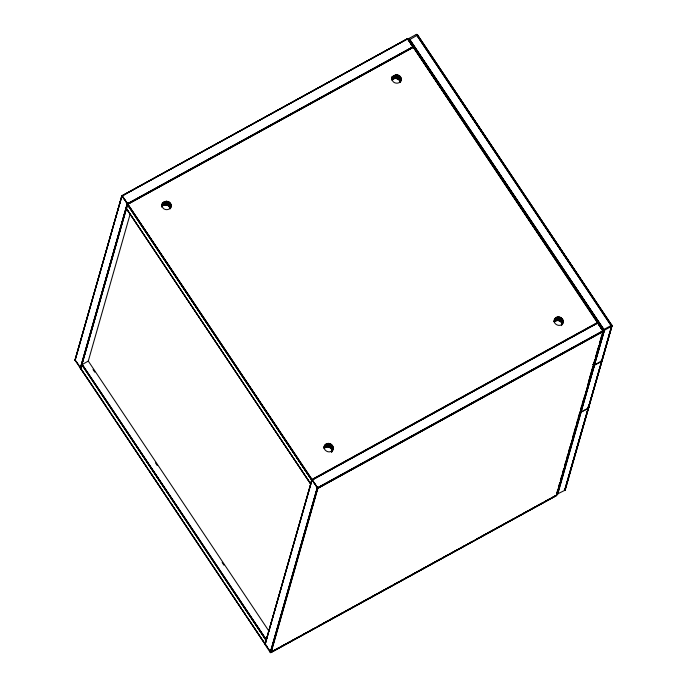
<?xml version="1.0" encoding="UTF-8"?>
<svg xmlns="http://www.w3.org/2000/svg" width="687" height="687" viewBox="0 0 687 687"><rect width="100%" height="100%" fill="white"/><g stroke="black" fill="none" stroke-linecap="round" stroke-linejoin="round"><path stroke-width="1.03" d="M161.943 205.671L162.424 203.807L161.737 206.744L163.205 205.387L165.928 204.855L166.932 201.325L165.928 204.855L168.547 205.92L170.058 208.178L171.063 204.657C169.912 199.41 160.749 200.879 162.261 206.401C163.403 211.648 172.566 210.179 171.063 204.657M391.77 80.285L393.239 78.928L395.961 78.387L396.966 74.866L395.961 78.387L399.095 79.932L400.22 82.371L401.225 78.85C400.873 73.492 391.616 73.672 392.165 79.28C392.517 84.638 401.775 84.458 401.225 78.85M165.953 203.567L163.205 205.387L163.583 204.786L162.441 203.06L163.841 205.104L163.85 204.657L162.716 202.914M391.916 76.91L393.239 78.928L393.625 78.327L392.475 76.592L393.874 78.644L392.749 76.455M121.788 195.718L127.791 204.348L121.874 195.597L74.96 360.143L92.917 386.463M310.515 483.751L126.296 208.41L310.515 483.751L312.027 479.449L127.851 204.168L127.378 204.623L127.688 203.97L121.968 195.555L74.969 360.409L121.882 196.087L407.898 38.532L603.478 330.679L556.547 495.602L556.169 495.301L556.633 495.542L271.099 652.53L270.309 652.452L265.088 644.646L265.225 643.745L267.578 647.257M270.498 652.607L317.222 488.045L603.478 330.679L603.289 331.495L407.485 38.652L413.239 47.42L413.385 46.527L127.121 203.91M408.482 39.588L409.108 38.386L416.27 34.453L417.662 35.011L408.731 40.181L408.482 39.812L603.117 330.507L602.25 333.538M556.839 494.279L564.98 490.243L565.375 488.466M588.853 407.133L588.699 406.223L588.252 408.104L581.09 412.037L580.103 411.942M165.971 203.129L166.22 201.308C165.017 201.884 160.38 207.113 162.742 203.223L162.982 203.773L163.145 202.699L163.566 203.24L163.643 202.244L163.875 203.043L164.21 201.866L164.202 202.888L164.837 201.583L164.536 202.785L165.515 201.394C164.27 203.017 167.147 202.888 165.928 204.855L164.7 202.004L165.807 203.713L165.215 204.829L163.223 202.674L164.511 204.915L162.948 202.811L164.116 204.537L163.841 205.104M393.874 78.644L394.149 78.069L393.024 76.317L394.544 78.455L393.29 76.18L395.248 78.37L395.841 77.245L394.716 75.57L395.961 78.387L396.253 74.849C393.325 76.97 388.292 81.933 395.987 77.107M164.897 204.185L163.704 202.45L165.215 204.829L165.335 203.987L164.15 202.21L165.335 203.987M394.931 77.725L393.737 75.991L395.248 78.37L395.377 77.519L394.192 75.75L395.377 77.519M331.332 452.106L332.139 450.457C328.695 454.562 321.284 448.989 325.114 444.79C328.841 440.711 335.685 446.224 332.396 450.801L332.86 449.35L331.581 451.934L332.551 449.925L332.165 451.531M396.013 76.661L395.197 76.283L395.549 74.935L394.235 76.429L394.244 75.407L393.909 76.575L393.677 75.776L393.599 76.781L393.179 76.231L393.016 77.313L392.775 76.764L391.976 79.211M562.584 323.465C559.57 328.42 551.086 322.856 555.148 318.33C559.141 313.976 566.191 320.451 561.94 324.805M127.713 204.262L80.697 368.721L127.43 204.202L413.462 46.956M247.286 617.201L265.173 643.934L266.376 639.7L82.2 364.419L81.796 364.754L265.895 640.164L266.376 639.7M593.259 365.767L601.511 361.577L601.967 360.744L588.802 406.223M602.791 330.43L604.38 330.275L611.696 326.239L612.005 325.492L602.121 360.546L594.478 365.046L593.207 364.668M317.841 488.371L311.924 479.663L317.841 488.414L271.099 652.521L270.309 652.452L317.171 487.976L603.435 330.593M162.527 204.382L162.742 203.223L162.742 204.082M392.569 77.923L392.775 76.764L392.775 77.614M161.917 205.851L162.304 205.593L162.141 206.22L163.034 205.095L161.737 206.744L161.917 205.791M165.842 202.991L166.22 201.308L165.43 202.794M395.875 76.523L396.253 74.849L395.463 76.334M332.139 451.711C332.611 447.623 326.754 445.27 324.109 448.319L325.114 444.79M162.639 205.765L162.75 205.276M392.337 79.134L392.174 79.761L392.784 78.816M391.959 79.108L392.775 76.764L392.243 78.524M162.149 205.714L161.737 206.744L161.96 205.851M161.995 205.49L162.424 203.807L161.668 206.452M392.037 79.031L392.457 77.339M162.355 204.692L162.742 203.223L162.209 204.992M408.387 40.533L408.963 38.489L604.216 330.353M121.882 196.087L75.038 360.572L75.441 360.34L77.184 362.951M80.525 368.567L127.353 204.151M264.993 643.994L80.654 368.636L127.576 204.288L413.402 47.145M88.245 361.216L130.135 214.155M163.205 205.387L162.184 203.197M166.632 204.975L167.637 201.446M167.319 205.198L168.324 201.669M167.963 205.516L168.968 201.987M168.547 205.92L169.552 202.39M169.062 206.401L170.067 202.871M169.491 206.942L170.496 203.421M169.826 207.543L170.831 204.022M170.187 208.839L171.192 205.31M170.445 208.616L171.2 205.971M393.239 78.928L393.376 78.455M396.674 78.507L397.679 74.986M397.352 78.73L398.357 75.209M408.533 40.43L409.108 38.386L604.38 330.275L594.478 365.046M397.996 79.048L399.001 75.527M398.58 79.452L399.585 75.931M399.095 79.932L400.1 76.412M399.525 80.482L400.53 76.961M399.86 81.083L400.865 77.554M400.092 81.719L401.096 78.189M400.487 82.157L401.234 79.512M265.002 644.303L311.889 479.698M597.613 322.787L603.289 331.495L597.793 323.002C596.556 322.443 599.107 322.547 597.793 323.002L311.932 480.153L265.045 644.561M323.895 447.666L324.393 445.897M323.955 447.958L324.702 445.322M325.612 444.334L324.608 447.864L327.184 446.928L328.188 443.407M325.174 447.486L326.179 443.965M325.801 447.203L326.806 443.682M326.48 447.014L327.484 443.493M327.897 446.945L328.901 443.424M328.601 447.065L329.605 443.544M317.403 488.225L270.575 652.633L556.685 495.404M270.738 652.65L317.549 488.32L603.512 331.031M329.288 447.289L330.292 443.768M270.833 652.633L317.626 488.354L603.452 331.22M329.932 447.606L330.928 444.085M330.516 448.01L331.52 444.489M331.031 448.491L332.027 444.97M331.46 449.04L332.465 445.519M331.795 449.642L332.8 446.112M332.027 450.277L333.032 446.748M332.147 450.93L333.152 447.409M332.319 451.368L333.169 448.07M553.988 321.499L554.744 318.854M555.148 318.33L554.143 321.851C556.599 319.086 561.854 320.76 562.189 324.47M555.646 317.875L554.641 321.396L557.217 320.468L558.222 316.939M555.208 321.027L556.212 317.497M555.843 320.743L556.839 317.214M556.513 320.554L557.518 317.025M557.93 320.486L558.935 316.956M558.634 320.606L559.639 317.085M559.321 320.829L560.326 317.3M559.965 321.147L560.97 317.617M560.549 321.55L561.554 318.021M561.064 322.031L562.069 318.502M561.494 322.581L562.498 319.051M561.829 323.173L562.833 319.653M562.06 323.809L563.065 320.288M562.438 323.586L563.194 320.941M562.447 324.247L563.203 321.61M556.822 493.026L557.698 489.943M558.875 485.821L559.75 482.738M560.334 480.677L561.803 475.533M562.979 471.411L563.855 468.328M564.439 466.267L565.908 461.123M567.084 457.001L567.96 453.918M568.544 451.857L570.012 446.713M572.649 437.447L573.533 434.364M574.117 432.303L575.586 427.159M576.754 423.037L577.638 419.955M578.222 417.894L579.691 412.75L588.124 408.567L588.424 407.554M580.833 408.748L581.7 405.673M582.284 403.63L583.16 400.555M588.407 382.127L589.283 379.061M589.867 377.008L592.787 366.772M593.912 362.805L594.779 359.773M595.354 357.755L596.213 354.724M596.788 352.706L598.231 347.665M599.382 343.629L600.24 340.597M600.816 338.579L601.675 335.557M556.968 493.154L559.905 482.849M560.489 480.788L564.018 468.414M564.602 466.353L568.123 453.987M568.716 451.926L572.237 439.56M572.821 437.499L576.35 425.133M576.934 423.072L579.871 412.758M580.979 408.868L584.491 396.554M587.703 385.261L589.455 379.104M590.039 377.051L592.967 366.789M594.066 362.925L594.933 359.885M595.509 357.858L598.97 345.707M599.545 343.68L600.412 340.649M600.988 338.622L603.298 330.524M557.002 494.348L580.249 412.741M580.429 412.106L593.637 365.742L593.096 364.934M557.174 494.382L580.438 412.707M580.601 412.14L593.826 365.707C592.58 364.685 594.015 364.05 594.341 365.518L581.09 412.037M593.98 365.149L603.864 330.464L408.713 38.773M594.006 365.664L580.764 412.14L594.341 365.518L593.079 364.333M604.045 330.413L594.152 365.149L604.38 330.275L408.834 38.618M557.664 494.279L580.953 412.518L557.501 494.348M588.072 408.49L564.826 490.346L612.005 325.492M565.315 489.779L588.622 407.949L588.209 407.331M602.01 360.958L588.742 407.537L588.201 406.73M602.121 360.546L612.048 325.707M311.932 480.153L265.019 644.483L312.027 479.449L597.467 322.529M270.309 652.452L317.274 488.113M594.315 365.115L604.38 330.275M580.927 412.114L594.341 365.518M601.924 360.881L611.696 326.239L416.434 34.384M601.657 361.491L588.536 407.872M588.39 408.387L564.826 490.346L588.27 408.482L587.617 407.52M601.778 361.388L588.252 408.104L611.782 325.166L602.697 330.112L600.91 327.433M601.64 361.113L611.816 326.145L416.27 34.453L611.55 326.334M332.379 450.921L332.86 449.35M161.737 206.744L162.038 205.799M74.977 360.04L74.96 360.143M165.653 202.871L166.22 201.308L166.039 203.275L166.932 201.325M395.686 76.412L396.253 74.849L396.073 76.807L396.966 74.866M165.215 204.829L165.601 203.85L164.408 202.064M395.248 78.37L395.635 77.391L394.441 75.604M312.027 479.449L311.546 479.912L127.378 204.623M331.778 451.788L332.551 449.925M164.863 202.742L165.515 201.394M394.896 76.283L395.549 74.935M561.365 325.638L562.172 323.989M565.427 489.367L565.023 488.758L588.132 408.576L587.471 407.597M81.762 364.797L88.288 361.07L268.883 631.01M392.672 79.306L393.067 78.636L391.873 76.927M408.731 40.181L409.761 39.365L408.61 40.396M602.697 330.112L604.414 329.313M81.882 364.66L265.963 640.044M602.593 330.284L603.727 329.296M593.242 364.823L593.697 364.539M317.583 487.753L311.975 479.646L317.738 488.045M81.049 368.447L80.602 368.575M271.047 652.538L270.73 652.238L279.171 647.583M121.779 195.821L407.812 38.515M121.814 195.95L407.975 38.558M121.848 196.018L408.104 38.644M413.428 46.604L127.172 203.97L80.259 368.378L127.224 204.039L80.448 368.541L80.851 368.378M127.293 204.099L413.471 46.768M127.722 204.331L413.308 47.334L412.981 46.759L413.239 47.42L407.743 38.936L408.155 38.712M311.829 479.835L597.948 322.607M311.846 479.955L598.025 322.632M311.898 480.084L598.154 322.718M317.342 488.174L603.521 330.842M317.772 488.405L603.358 331.409M265.062 644.02L265.448 644.346M281.052 646.553L286.685 643.453M288.566 642.422L290.438 641.392M292.318 640.353L294.199 639.322M296.071 638.292L297.952 637.261M303.585 634.161L305.466 633.131M311.099 630.031L312.971 629M318.605 625.9L320.486 624.869M322.366 623.839L328 620.739M329.88 619.708L335.514 616.608M337.386 615.578L343.019 612.478M344.9 611.447L346.78 610.417M348.653 609.386L350.533 608.347M352.414 607.317L354.286 606.286M359.928 603.186L361.8 602.156M363.681 601.125L369.314 598.025M371.195 596.994L376.828 593.894M378.7 592.864L384.334 589.764M386.214 588.733L391.848 585.642M393.728 584.603L399.362 581.511M401.242 580.472L403.114 579.442M404.995 578.411L410.628 575.311M412.509 574.28L418.143 571.18M420.015 570.15L425.648 567.058M427.529 566.019L440.676 558.797M442.557 557.767L448.19 554.667M451.007 553.121L452.879 552.082M454.76 551.051L456.64 550.021M462.274 546.921L464.146 545.89M469.788 542.79L471.66 541.76M477.293 538.66L479.174 537.629M481.055 536.599L486.688 533.498M488.56 532.468L494.193 529.368M496.074 528.337L501.708 525.246M503.588 524.207L505.46 523.176M507.341 522.146L509.222 521.115M511.102 520.076L512.974 519.046M518.608 515.954L520.488 514.915M522.369 513.885L528.002 510.784M529.875 509.754L535.508 506.663M537.389 505.623L543.022 502.532M544.903 501.493L550.536 498.401M552.417 497.371L555.233 495.816M315.883 627.574L270.369 652.521L556.65 495.215L603.487 330.516L408.55 39.15M317.712 626.484L418.228 571.309M420.066 570.219L425.742 567.179M427.572 566.088L474.571 540.334M476.4 539.243L556.625 495.155M416.923 35.432L417.739 35.174M601.511 360.349L601.992 361.061M264.83 643.925L80.868 368.696M122.303 195.864L121.925 195.572L127.688 203.97M394.415 75.63L395.635 77.391M164.382 202.098L165.601 203.85M394.621 75.484L395.841 77.245M164.588 201.944L165.807 203.713M392.706 76.48L393.883 78.198M162.673 202.948L163.85 204.657M417.413 34.676L612.04 325.604M417.103 34.453L612.031 325.818M416.932 34.384L611.988 325.93M416.769 34.35L611.911 326.042M408.628 38.953L603.675 330.499L593.817 365.115L593.164 364.325M409.332 41.074L599.717 325.647M601.666 360.349L602.001 360.847M601.408 360.366L601.949 361.173M601.28 360.409L601.872 361.285M593.396 364.265L594.178 365.596M588.544 406.412L588.879 406.91M588.33 406.627L588.811 407.339M588.02 407.365L588.561 408.172M587.9 407.4L588.484 408.284M580.146 411.625L580.79 412.595M565.118 488.655L565.453 489.144M564.903 488.861L565.384 489.582M564.628 489.075L565.221 489.96M564.328 489.281L564.98 490.243M127.782 204.211L311.881 479.543M127.645 204.314L311.761 479.646M127.533 204.408L311.658 479.749M127.447 204.503L311.563 479.878M126.305 208.384L310.636 483.742M93.02 369.503L94.806 372.174M155.494 462.892L157.28 465.563M222.141 562.507L223.928 565.178M266.238 639.795L82.062 364.514L266.109 639.898M76.935 362.307L78.696 364.943M269.338 649.893L270.515 651.654M78.352 364.685L80.096 367.296M94.11 388.241L106.631 406.953M107.816 408.731L110.796 413.188M111.99 414.965L114.969 419.422M116.764 422.093L147.155 467.538M148.349 469.315L165.035 494.262M166.228 496.04L169.208 500.497M170.402 502.274L182.922 520.986M184.107 522.764L223.447 581.571M224.64 583.349L237.152 602.061M238.346 603.839L241.326 608.296M242.52 610.073L245.499 614.53M267.234 647.017L268.978 649.627M127.524 203.678L127.791 204.348M603.031 330.833L603.289 331.495M413.239 47.42L412.981 46.759L413.231 47.317M408.559 40.267L408.482 39.812M393.179 76.231L393.29 77.03M163.145 202.699L163.257 203.489M611.044 325.277L611.756 325.131L611.044 325.277"/></g></svg>
